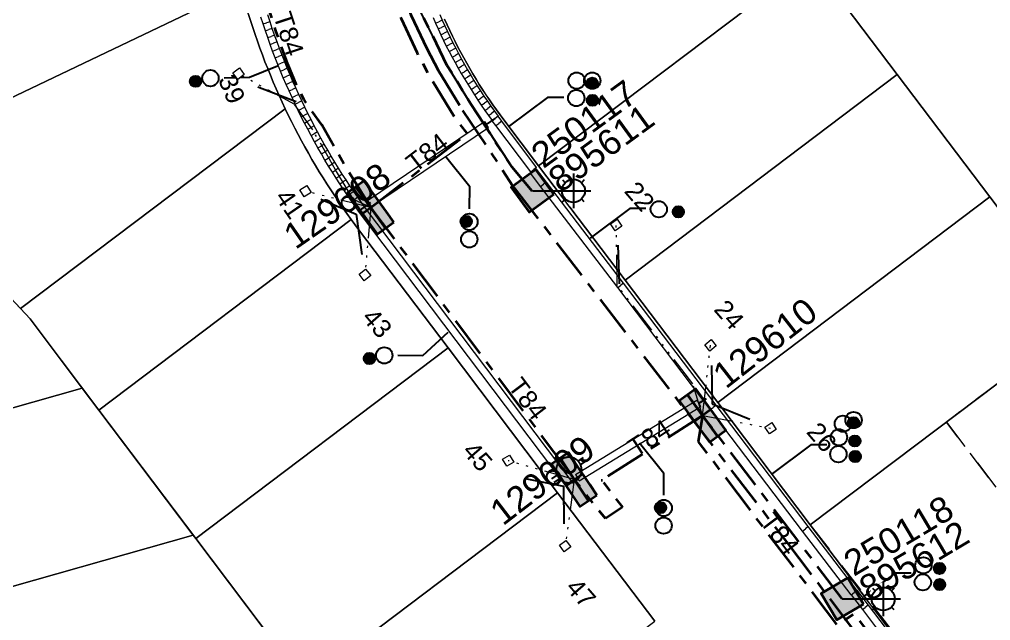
# Model space of a CAD drawing. Header units: metres. Extents: x 308278 to 310511, y 6271134 to 6272874.
# Drawn here: x 308946.9 to 309041.8, y 6272375.6 to 6272434.3 of the extents above; entities that cross this region are included whole.
import ezdxf
from ezdxf.enums import TextEntityAlignment as Align

# ---------------------------------------------------------------- set-up
doc = ezdxf.new("R2010")
doc.units = ezdxf.units.M
doc.set_wipeout_variables(frame=1)
for name, pattern in [('Cable Exist UG', [7, 4, -1, 1, -1]), ('Dash', [5, 3, -2]), ('DOT', [6.35, 0, -6.35]), ('PHANTOMX2', [6.6, 3, -0.75, 0.2, -0.75, 0.2, -0.75, 0.2, -0.75])]:
    doc.linetypes.add(name, pattern=pattern)
doc.layers.get('0').update_dxf_attribs({"color": 6})
for name, color, linetype, lineweight in [('_User Miscellaneous1', 30, 'Continuous', 13), ('_User_HV_Exist', 1, 'Continuous', 35), ('_User_LV_Exist', 5, 'Continuous', 35), ('_User_SL_Exist', 4, 'Continuous', 35), ('Cadastre Developer_SP_EXT', 98, 'Continuous', 15), ('Cadastre Land Parcels_SP_EXT', 118, 'Continuous', 15), ('Cadastre Roads_SP_EXT', 218, 'Continuous', 15), ('Mains_HV_EXT', 13, 'Continuous', 25), ('Mains_LV_EXT', 163, 'Continuous', 25), ('Mains_LV_SL_EXT', 135, 'Continuous', 25), ('Services_SP_EXT', 42, 'PHANTOMX2', 20)]:
    doc.layers.add(name, color=color, linetype=linetype, lineweight=lineweight)
for name, color, linetype in [('Duct_SP_EXT', 30, 'Continuous'), ('Equip_LV_EXT', 7, 'Continuous'), ('Equip_SP_SL_EXT', 7, 'Continuous'), ('SupportsUG_SP_LV_EXT', 7, 'Continuous'), ('SupportsUG_SP_LV_SL_EXT', 7, 'Continuous'), ('Trench_SP_EXT', 7, 'Continuous')]:
    doc.layers.add(name, color=color, linetype=linetype)
doc.styles.add('COLUMN_LABEL', font='arial.ttf', dxfattribs={"height": 2})
doc.styles.add('iecARIAL', font='arial.ttf', dxfattribs={"height": 2})
doc.styles.add('POLE_LABEL', font='arial.ttf', dxfattribs={"height": 2})
doc.styles.add('SL_LABEL', font='arial.ttf', dxfattribs={"height": 2})
doc.styles.get("Standard").update_dxf_attribs({"font": 'arial.ttf'})

# ---------------------------------------------------------------- blocks, each defined once
blk = doc.blocks.new('COLUMN_EXT')
blk.add_hatch(color=256).paths.add_polyline_path([(1.5, -1.5), (1.5, 1.5), (-1.5, 1.5), (-1.5, -1.5)])
blk.add_lwpolyline([(1.5, 1.5), (-1.5, 1.5), (-1.5, -1.5), (1.5, -1.5)], close=True)
at = {"flags": 9}
for tag, p in [('SUBURB', (-1.813, 1.8)), ('NOTES', (-1.813, 2)), ('STREETNAME', (-1.813, 1.6)), ('LOCATION', (-1.813, 1.4)), ('LEGEND', (-1.813, 1.2)), ('USAGE', (-1.813, 1)), ('COLUMN_TYPE', (-1.813, 0.4)), ('OWNED_BY', (-1.813, 0.6)), ('STATE', (-1.813, 0.8))]:
    blk.add_attdef(tag, text='', height=0.2, rotation=180, dxfattribs=at).set_placement(p, align=Align.MIDDLE_LEFT)
at = {"flags": 1}
blk.add_attdef('Z', (-1.813, 2.351), '', height=0.2, rotation=180, dxfattribs=at)
at = {"flags": 9}
for tag, style, p in [('STRUCTURE_PLANT_NUMBER', 'POLE_LABEL', (-1.813, -0.031)), ('STREET_CODE', 'COLUMN_LABEL', (-1.813, 0.2))]:
    blk.add_attdef(tag, text='', height=0.2, rotation=180, dxfattribs=dict(at, style=style)).set_placement(p, align=Align.MIDDLE_LEFT)
at = {"style": 'COLUMN_LABEL', "width": 0.9, "flags": 8}
blk.add_attdef('ASSET_NUM', text='', height=2, rotation=270, dxfattribs=at).set_placement((2, -4), align=Align.MIDDLE_LEFT)
blk = doc.blocks.new('PILLAR_EXT')
blk.add_hatch(color=256).paths.add_polyline_path([(-2.5, 1), (-2.5, -1), (2.5, -1), (2.5, 1)])
for p, q in [((0, 1), (0, -1)), ((-2.5, 0), (2.5, 0))]:
    blk.add_line(p, q)
at = {"ltscale": 10}
blk.add_line((2.5, 0), (-2.5, 0), dxfattribs=at)
blk.add_lwpolyline([(-2.5, -1), (-1.25, -1), (1.25, -1), (2.5, -1), (2.5, 1), (-2.5, 1)], close=True)
at = {"width": 0.9, "flags": 8}
blk.add_attdef('ASSET_NUM', text='', height=2, rotation=90, dxfattribs=at).set_placement((-2, 4), align=Align.MIDDLE_LEFT)
for tag, p, flags in [('OWNED_BY', (0, -0.2), 9), ('STATE', (0, -0.4), 9), ('SUPPORT_TYPE', (0, -0.6), 9), ('USAGE', (0, -0.8), 9), ('LEGEND', (0, -1), 9), ('STREETNAME', (0, -1.8), 9), ('SUBURB', (0, -2), 1), ('LOCATION', (0, -1.2), 9), ('NOTES', (0, -1.4), 9), ('PARENT', (0, -1.6), 9)]:
    blk.add_attdef(tag, p, '', height=0.2, dxfattribs=dict(flags=flags))
blk = doc.blocks.new('DUCT_EXT')
blk.add_circle((0, 0.8), 0.8)
at = {"flags": 1}
blk.add_attdef('Z', (0, 0), '', height=0.2, dxfattribs=at)
at = {"flags": 9}
for tag, p in [('DUCT_CODE', (0, 0)), ('XSECT_TYPE', (0, -0.2)), ('STATE', (0, -0.6)), ('FB_REFERENCE', (0, -0.4)), ('NOTES', (0, -0.8))]:
    blk.add_attdef(tag, text='', height=0.2, dxfattribs=at).set_placement(p, align=Align.MIDDLE_LEFT)
blk = doc.blocks.new('*U479')
at = {"transparency": 33554687, "flags": 9}
for tag, p in [('LRATECODE', (-7.4, 0)), ('LOUTREACHVOCAB', (-7.2, 0)), ('LOUTREACH', (-7, 0)), ('LANTNUMBER', (-6.6, 0)), ('LNEW', (-6.4, 0)), ('LMASTVOCAB', (-6.2, 0)), ('LMAST', (-6, 0)), ('LLAMPVOCAB', (-5.8, 0)), ('LLAMP', (-5.6, 0)), ('LEXIST', (-5.4, 0)), ('LCHARGE3PERCENT', (-5.2, 0)), ('LCHARGE3', (-5, 0)), ('LCHARGE2PERCENT', (-4.8, 0)), ('LCHARGE2', (-4.6, 0)), ('LCHARGE1PERCENT', (-4.4, 0)), ('LCHARGE1', (-4.2, 0)), ('LCATEGORY', (-4, 0)), ('LBRACKETVOCAB', (-3.8, 0)), ('LBRACKET', (-3.6, 0)), ('LKINGHEIGHT', (-3.4, 0)), ('CREPLACE', (-3.2, 0)), ('CREMOVE', (-3, 0)), ('CNUMBER', (-2.8, 0)), ('CNEW', (-2.6, 0)), ('CEXIST', (-2.4, 0)), ('USAGE', (-2.2, 0)), ('STATE', (-2, 0)), ('OWNED_BY', (-1.8, 0)), ('ORIENTATION', (-1.6, 0)), ('OPERATING_VOLTAGE', (-1.4, 0)), ('NO_PHASES', (-1.2, 0)), ('LANTERN_TYPE', (-1, 0)), ('LANTERN_PURPOSE', (-0.8, 0)), ('CONTROL_TYPE', (-0.6, 0)), ('CONSTRUCTED_VOLTAGE', (-0.4, 0))]:
    blk.add_attdef(tag, text='', height=0.001, rotation=270, dxfattribs=at).set_placement(p, align=Align.MIDDLE_LEFT)
at = {"transparency": 33554687, "style": 'SL_LABEL', "flags": 9}
blk.add_attdef('STREET_CODE', text='', height=0.001, rotation=270, dxfattribs=at).set_placement((0.001, 0), align=Align.MIDDLE_LEFT)
at = {"transparency": 33554687, "flags": 1}
blk.add_attdef('Z', (0, 0), '', height=0.001, rotation=270, dxfattribs=at)
at = {"transparency": 33554687, "width": 0.9}
blk.add_attdef('LNUMBER', text='', height=1, dxfattribs=at).set_placement((7, -1), align=Align.MIDDLE_LEFT)
at = {"transparency": 33554687, "flags": 9}
for tag, p in [('LREMOVE', (0, -7.6)), ('LREPLACE', (0, -7.8)), ('LTYPE', (0, -8)), ('LTYPEVOCAB', (0, -8.2)), ('LEGEND', (0, -8.4)), ('SUBURB', (0, -8.6)), ('STREETNAME', (0, -8.8)), ('LOCATION', (0, -9)), ('NOTES', (0, -9.2)), ('MAINTAINED_BY', (0, -9.863))]:
    blk.add_attdef(tag, text='', height=0.001, dxfattribs=at).set_placement(p, align=Align.MIDDLE_LEFT)
blk.add_attdef('OPERATED_BY', (0, -9.607), '', height=0.001, dxfattribs=at)
at = {"linetype": 'DOT', "transparency": 33554687}
blk.add_wipeout([(5.688, 0), (5.061, -1.061), (4, -1.688), (2.939, -1.061), (2.313, 0), (2.939, 1.061), (4, 1.687), (5.061, 1.061)], dxfattribs=at)
at = {"transparency": 33554687}
for p, q in [((2.939, 1.061), (3.205, 0.795)), ((4, 1.687), (4, 0)), ((5.061, 1.061), (4.795, 0.795)), ((0, 0), (4, 0)), ((2.939, -1.061), (3.205, -0.795)), ((4, 0), (5.688, 0)), ((4, 0), (4, -1.688)), ((5.061, -1.061), (4.795, -0.795))]:
    blk.add_line(p, q, dxfattribs=at)
blk.add_circle((4, 0), 1.125, dxfattribs=at)
blk = doc.blocks.new('CCP_EXT')
at = {"flags": 9}
for tag, p in [('STATE', (0, -1.8)), ('USAGE', (0, -1.2)), ('LEGEND', (0, -1.4)), ('LIFE_SUPPORT', (0, -1.6)), ('NOTES', (0, -2))]:
    blk.add_attdef(tag, text='', height=0.2, dxfattribs=at).set_placement(p, align=Align.MIDDLE_LEFT)
at = {"transparency": 33554687}
blk.add_wipeout([(0, 0.566), (0.566, 0), (0, -0.566), (-0.566, 0)], dxfattribs=at)
blk.add_lwpolyline([(-0.566, 0), (0, 0.566), (0.566, 0), (0, -0.566), (-0.566, 0)])
at = {"flags": 1}
blk.add_attdef('Z', (0, 0), '', height=0.2, dxfattribs=at)
at = {"flags": 9}
for tag, p in [('CCP_TYPE', (0, 0)), ('OPERATING_VOLTAGE', (0, -0.6)), ('ORIENTATION', (0, -0.8)), ('OWNED_BY', (0, -1)), ('CONSTRUCTED_VOLTAGE', (0, -0.2)), ('NO_PHASES', (0, -0.4))]:
    blk.add_attdef(tag, text='', height=0.2, dxfattribs=at).set_placement(p, align=Align.MIDDLE_LEFT)
blk = doc.blocks.new('LV_UG_LINKS_OPEN_EXT')
at = {"layer": 'Equip_LV_EXT'}
for tag, height, flags, p in [('CONSTRUCTED_VOLTAGE', 0.167, 9, (3.167, -1.833)), ('OPERATING_VOLTAGE', 0.2, 9, (3, -2.6)), ('ORIENTATION', 0.2, 9, (3, -2.8)), ('NO_PHASES', 0.167, 9, (3.167, -2)), ('STATE', 0.2, 9, (3, -3)), ('SWITCH_TYPE', 0.2, 9, (3, -3.2)), ('OWNED_BY', 0.2, 9, (3, -3.8)), ('USAGE', 0.2, 9, (3, -3.4)), ('NOTES', 0.2, 9, (3, -3.6)), ('TYPE', 0.2, 9, (3, -4.6)), ('Z', 0.2, 1, (3, -4.8)), ('OPERATED_BY', 0.2, 9, (3, -4)), ('MAINTAINED_BY', 0.2, 9, (3, -4.2)), ('NUMBER_OF_PHASES', 0.2, 9, (3, -4.4))]:
    blk.add_attdef(tag, text='', height=height, dxfattribs=dict(at, flags=flags)).set_placement(p, align=Align.MIDDLE_LEFT)
at = {"transparency": 33554687}
blk.add_wipeout([(4, 1.25), (3.969, 1.25), (3.939, 1.248), (3.908, 1.247), (3.877, 1.244), (3.847, 1.241), (3.817, 1.236), (3.786, 1.232), (3.756, 1.226), (3.726, 1.22), (3.696, 1.213), (3.667, 1.205), (3.637, 1.196), (3.608, 1.187), (3.579, 1.177), (3.55, 1.166), (3.522, 1.155), (3.493, 1.143), (3.466, 1.13), (3.438, 1.117), (3.411, 1.102), (3.384, 1.088), (3.357, 1.072), (3.331, 1.056), (3.306, 1.039), (3.28, 1.022), (3.255, 1.004), (3.231, 0.985), (3.207, 0.966), (3.184, 0.947), (3.161, 0.926), (3.138, 0.905), (3.116, 0.884), (3.095, 0.862), (3.074, 0.839), (3.053, 0.816), (3.034, 0.793), (3.015, 0.769), (2.996, 0.745), (2.978, 0.72), (2.961, 0.694), (2.944, 0.669), (2.928, 0.643), (2.912, 0.616), (2.898, 0.589), (2.883, 0.562), (2.87, 0.534), (2.857, 0.507), (2.845, 0.478), (2.834, 0.45), (2.823, 0.421), (2.813, 0.392), (2.804, 0.363), (2.795, 0.333), (2.787, 0.304), (2.78, 0.274), (2.774, 0.244), (2.768, 0.214), (2.764, 0.183), (2.759, 0.153), (2.756, 0.123), (2.753, 0.092), (2.752, 0.061), (2.75, 0.031), (2.75, 0), (2.75, -0.031), (2.752, -0.061), (2.753, -0.092), (2.756, -0.123), (2.759, -0.153), (2.764, -0.183), (2.768, -0.214), (2.774, -0.244), (2.78, -0.274), (2.787, -0.304), (2.795, -0.333), (2.804, -0.363), (2.813, -0.392), (2.823, -0.421), (2.834, -0.45), (2.845, -0.478), (2.857, -0.507), (2.87, -0.534), (2.883, -0.562), (2.898, -0.589), (2.912, -0.616), (2.928, -0.643), (2.944, -0.669), (2.961, -0.694), (2.978, -0.72), (2.996, -0.745), (3.015, -0.769), (3.034, -0.793), (3.053, -0.816), (3.074, -0.839), (3.095, -0.862), (3.116, -0.884), (3.138, -0.905), (3.161, -0.926), (3.184, -0.947), (3.207, -0.966), (3.231, -0.985), (3.255, -1.004), (3.28, -1.022), (3.306, -1.039), (3.331, -1.056), (3.357, -1.072), (3.384, -1.088), (3.411, -1.102), (3.438, -1.117), (3.466, -1.13), (3.493, -1.143), (3.522, -1.155), (3.55, -1.166), (3.579, -1.177), (3.608, -1.187), (3.637, -1.196), (3.667, -1.205), (3.696, -1.213), (3.726, -1.22), (3.756, -1.226), (3.786, -1.232), (3.817, -1.236), (3.847, -1.241), (3.877, -1.244), (3.908, -1.247), (3.939, -1.248), (3.969, -1.25), (4, -1.25), (4.031, -1.25), (4.061, -1.248), (4.092, -1.247), (4.123, -1.244), (4.153, -1.241), (4.183, -1.236), (4.214, -1.232), (4.244, -1.226), (4.274, -1.22), (4.304, -1.213), (4.333, -1.205), (4.363, -1.196), (4.392, -1.187), (4.421, -1.177), (4.45, -1.166), (4.478, -1.155), (4.507, -1.143), (4.534, -1.13), (4.562, -1.117), (4.589, -1.102), (4.616, -1.088), (4.643, -1.072), (4.669, -1.056), (4.694, -1.039), (4.72, -1.022), (4.745, -1.004), (4.769, -0.985), (4.793, -0.966), (4.816, -0.947), (4.839, -0.926), (4.862, -0.905), (4.884, -0.884), (4.905, -0.862), (4.926, -0.839), (4.947, -0.816), (4.966, -0.793), (4.985, -0.769), (5.004, -0.745), (5.022, -0.72), (5.039, -0.694), (5.056, -0.669), (5.072, -0.643), (5.088, -0.616), (5.102, -0.589), (5.117, -0.562), (5.13, -0.534), (5.143, -0.507), (5.155, -0.478), (5.166, -0.45), (5.177, -0.421), (5.187, -0.392), (5.196, -0.363), (5.205, -0.333), (5.213, -0.304), (5.22, -0.274), (5.226, -0.244), (5.232, -0.214), (5.236, -0.183), (5.241, -0.153), (5.244, -0.123), (5.247, -0.092), (5.248, -0.061), (5.25, -0.031), (5.25, 0), (5.25, 0.031), (5.248, 0.061), (5.247, 0.092), (5.244, 0.123), (5.241, 0.153), (5.236, 0.183), (5.232, 0.214), (5.226, 0.244), (5.22, 0.274), (5.213, 0.304), (5.205, 0.333), (5.196, 0.363), (5.187, 0.392), (5.177, 0.421), (5.166, 0.45), (5.155, 0.478), (5.143, 0.507), (5.13, 0.534), (5.117, 0.562), (5.102, 0.589), (5.088, 0.616), (5.072, 0.643), (5.056, 0.669), (5.039, 0.694), (5.022, 0.72), (5.004, 0.745), (4.985, 0.769), (4.966, 0.793), (4.947, 0.816), (4.926, 0.839), (4.905, 0.862), (4.884, 0.884), (4.862, 0.905), (4.839, 0.926), (4.816, 0.947), (4.793, 0.966), (4.769, 0.985), (4.745, 1.004), (4.72, 1.022), (4.694, 1.039), (4.669, 1.056), (4.643, 1.072), (4.616, 1.088), (4.589, 1.102), (4.562, 1.117), (4.534, 1.13), (4.507, 1.143), (4.478, 1.155), (4.45, 1.166), (4.421, 1.177), (4.392, 1.187), (4.363, 1.196), (4.333, 1.205), (4.304, 1.213), (4.274, 1.22), (4.244, 1.226), (4.214, 1.232), (4.183, 1.236), (4.153, 1.241), (4.123, 1.244), (4.092, 1.247), (4.061, 1.248), (4.031, 1.25)], dxfattribs=at).dxf.layer = 'Equip_LV_EXT'
at = {"layer": 'Equip_LV_EXT'}
for p, q in [((3.792, 1.863), (3.792, 1.232)), ((4.208, 1.863), (4.208, 1.232)), ((3.792, -1.232), (3.792, -1.863)), ((4.208, -1.232), (4.208, -1.863))]:
    blk.add_line(p, q, dxfattribs=at)
at = {"layer": 'Equip_LV_EXT', "flags": 128}
blk.add_lwpolyline([(4, 1.25), (3.969, 1.25), (3.939, 1.248), (3.908, 1.247), (3.877, 1.244), (3.847, 1.241), (3.817, 1.236), (3.786, 1.232), (3.756, 1.226), (3.726, 1.22), (3.696, 1.213), (3.667, 1.205), (3.637, 1.196), (3.608, 1.187), (3.579, 1.177), (3.55, 1.166), (3.522, 1.155), (3.493, 1.143), (3.466, 1.13), (3.438, 1.117), (3.411, 1.102), (3.384, 1.088), (3.357, 1.072), (3.331, 1.056), (3.306, 1.039), (3.28, 1.022), (3.255, 1.004), (3.231, 0.985), (3.207, 0.966), (3.184, 0.947), (3.161, 0.926), (3.138, 0.905), (3.116, 0.884), (3.095, 0.862), (3.074, 0.839), (3.053, 0.816), (3.034, 0.793), (3.015, 0.769), (2.996, 0.745), (2.978, 0.72), (2.961, 0.694), (2.944, 0.669), (2.928, 0.643), (2.912, 0.616), (2.898, 0.589), (2.883, 0.562), (2.87, 0.534), (2.857, 0.507), (2.845, 0.478), (2.834, 0.45), (2.823, 0.421), (2.813, 0.392), (2.804, 0.363), (2.795, 0.333), (2.787, 0.304), (2.78, 0.274), (2.774, 0.244), (2.768, 0.214), (2.764, 0.183), (2.759, 0.153), (2.756, 0.123), (2.753, 0.092), (2.752, 0.061), (2.75, 0.031), (2.75, 0), (2.75, -0.031), (2.752, -0.061), (2.753, -0.092), (2.756, -0.123), (2.759, -0.153), (2.764, -0.183), (2.768, -0.214), (2.774, -0.244), (2.78, -0.274), (2.787, -0.304), (2.795, -0.333), (2.804, -0.363), (2.813, -0.392), (2.823, -0.421), (2.834, -0.45), (2.845, -0.478), (2.857, -0.507), (2.87, -0.534), (2.883, -0.562), (2.898, -0.589), (2.912, -0.616), (2.928, -0.643), (2.944, -0.669), (2.961, -0.694), (2.978, -0.72), (2.996, -0.745), (3.015, -0.769), (3.034, -0.793), (3.053, -0.816), (3.074, -0.839), (3.095, -0.862), (3.116, -0.884), (3.138, -0.905), (3.161, -0.926), (3.184, -0.947), (3.207, -0.966), (3.231, -0.985), (3.255, -1.004), (3.28, -1.022), (3.306, -1.039), (3.331, -1.056), (3.357, -1.072), (3.384, -1.088), (3.411, -1.102), (3.438, -1.117), (3.466, -1.13), (3.493, -1.143), (3.522, -1.155), (3.55, -1.166), (3.579, -1.177), (3.608, -1.187), (3.637, -1.196), (3.667, -1.205), (3.696, -1.213), (3.726, -1.22), (3.756, -1.226), (3.786, -1.232), (3.817, -1.236), (3.847, -1.241), (3.877, -1.244), (3.908, -1.247), (3.939, -1.248), (3.969, -1.25), (4, -1.25), (4.031, -1.25), (4.061, -1.248), (4.092, -1.247), (4.123, -1.244), (4.153, -1.241), (4.183, -1.236), (4.214, -1.232), (4.244, -1.226), (4.274, -1.22), (4.304, -1.213), (4.333, -1.205), (4.363, -1.196), (4.392, -1.187), (4.421, -1.177), (4.45, -1.166), (4.478, -1.155), (4.507, -1.143), (4.534, -1.13), (4.562, -1.117), (4.589, -1.102), (4.616, -1.088), (4.643, -1.072), (4.669, -1.056), (4.694, -1.039), (4.72, -1.022), (4.745, -1.004), (4.769, -0.985), (4.793, -0.966), (4.816, -0.947), (4.839, -0.926), (4.862, -0.905), (4.884, -0.884), (4.905, -0.862), (4.926, -0.839), (4.947, -0.816), (4.966, -0.793), (4.985, -0.769), (5.004, -0.745), (5.022, -0.72), (5.039, -0.694), (5.056, -0.669), (5.072, -0.643), (5.088, -0.616), (5.102, -0.589), (5.117, -0.562), (5.13, -0.534), (5.143, -0.507), (5.155, -0.478), (5.166, -0.45), (5.177, -0.421), (5.187, -0.392), (5.196, -0.363), (5.205, -0.333), (5.213, -0.304), (5.22, -0.274), (5.226, -0.244), (5.232, -0.214), (5.236, -0.183), (5.241, -0.153), (5.244, -0.123), (5.247, -0.092), (5.248, -0.061), (5.25, -0.031), (5.25, 0), (5.25, 0.031), (5.248, 0.061), (5.247, 0.092), (5.244, 0.123), (5.241, 0.153), (5.236, 0.183), (5.232, 0.214), (5.226, 0.244), (5.22, 0.274), (5.213, 0.304), (5.205, 0.333), (5.196, 0.363), (5.187, 0.392), (5.177, 0.421), (5.166, 0.45), (5.155, 0.478), (5.143, 0.507), (5.13, 0.534), (5.117, 0.562), (5.102, 0.589), (5.088, 0.616), (5.072, 0.643), (5.056, 0.669), (5.039, 0.694), (5.022, 0.72), (5.004, 0.745), (4.985, 0.769), (4.966, 0.793), (4.947, 0.816), (4.926, 0.839), (4.905, 0.862), (4.884, 0.884), (4.862, 0.905), (4.839, 0.926), (4.816, 0.947), (4.793, 0.966), (4.769, 0.985), (4.745, 1.004), (4.72, 1.022), (4.694, 1.039), (4.669, 1.056), (4.643, 1.072), (4.616, 1.088), (4.589, 1.102), (4.562, 1.117), (4.534, 1.13), (4.507, 1.143), (4.478, 1.155), (4.45, 1.166), (4.421, 1.177), (4.392, 1.187), (4.363, 1.196), (4.333, 1.205), (4.304, 1.213), (4.274, 1.22), (4.244, 1.226), (4.214, 1.232), (4.183, 1.236), (4.153, 1.241), (4.123, 1.244), (4.092, 1.247), (4.061, 1.248), (4.031, 1.25)], close=True, dxfattribs=at)
at = {"layer": 'Equip_LV_EXT', "flags": 9}
blk.add_attdef('ACTUAL_STATUS', text='', height=0.167, dxfattribs=at).set_placement((3.167, -1.667), align=Align.MIDDLE_LEFT)
blk = doc.blocks.new('CABLE_LARGE_EXT')
h = blk.add_hatch(color=256)
edge = h.paths.add_edge_path()
edge.add_arc((0, 0.55), 0.55, 0, 360)
blk.add_circle((0, 0.55), 0.55)
at = {"flags": 1}
blk.add_attdef('Z', (0, 0), '', height=0.2, dxfattribs=at)
at = {"flags": 9}
for tag, p in [('COND_CODE', (0, 0)), ('XSECT_SIZE', (0, -0.6)), ('STATE', (0, -0.4)), ('FB_REFERENCE', (0, -0.2)), ('NOTES', (0, -0.8))]:
    blk.add_attdef(tag, text='', height=0.2, dxfattribs=at).set_placement(p, align=Align.MIDDLE_LEFT)

msp = doc.modelspace()

# ---------------------------------------------------------------- linework, layer by layer
at = {"layer": '_User Miscellaneous1'}
for p, q in [((308970.681, 6272433.853), (308970.466, 6272434.52)), ((308971.365, 6272434.078), (308971.152, 6272434.738)), ((308987.292, 6272434.486), (308987.538, 6272433.925)), ((308987.953, 6272434.771), (308988.196, 6272434.218)), ((308970.681, 6272433.853), (308971.023, 6272433.966)), ((308970.905, 6272433.188), (308970.681, 6272433.853)), ((308971.365, 6272434.078), (308971.023, 6272433.966)), ((308971.586, 6272433.42), (308971.365, 6272434.078)), ((308987.538, 6272433.925), (308987.867, 6272434.072)), ((308987.538, 6272433.925), (308987.791, 6272433.368)), ((308988.196, 6272434.218), (308987.867, 6272434.072)), ((308988.445, 6272433.668), (308988.118, 6272433.518)), ((308988.196, 6272434.218), (308988.445, 6272433.668)), ((308988.445, 6272433.668), (308988.705, 6272433.109)), ((308970.905, 6272433.188), (308971.245, 6272433.304)), ((308971.134, 6272432.524), (308970.905, 6272433.188)), ((308971.134, 6272432.524), (308971.474, 6272432.644)), ((308971.586, 6272433.42), (308971.245, 6272433.304)), ((308971.813, 6272432.763), (308971.474, 6272432.644)), ((308971.813, 6272432.763), (308971.586, 6272433.42)), ((308972.047, 6272432.112), (308971.813, 6272432.763)), ((308987.791, 6272433.368), (308988.118, 6272433.518)), ((308987.791, 6272433.368), (308988.054, 6272432.801)), ((308988.054, 6272432.801), (308988.379, 6272432.955)), ((308988.054, 6272432.801), (308988.321, 6272432.248)), ((308988.705, 6272433.109), (308988.379, 6272432.955)), ((308988.705, 6272433.109), (308988.967, 6272432.565)), ((308971.37, 6272431.865), (308971.134, 6272432.524)), ((308971.37, 6272431.865), (308971.709, 6272431.989)), ((308971.615, 6272431.208), (308971.37, 6272431.865)), ((308972.047, 6272432.112), (308971.709, 6272431.989)), ((308972.289, 6272431.462), (308972.047, 6272432.112)), ((308988.321, 6272432.248), (308988.644, 6272432.406)), ((308988.321, 6272432.248), (308988.594, 6272431.701)), ((308988.594, 6272431.701), (308988.915, 6272431.863)), ((308988.594, 6272431.701), (308988.873, 6272431.155)), ((308988.967, 6272432.565), (308988.644, 6272432.406)), ((308989.236, 6272432.026), (308988.915, 6272431.863)), ((308988.967, 6272432.565), (308989.236, 6272432.026)), ((308989.236, 6272432.026), (308989.512, 6272431.488)), ((308971.615, 6272431.208), (308971.952, 6272431.335)), ((308971.866, 6272430.552), (308971.615, 6272431.208)), ((308972.289, 6272431.462), (308971.952, 6272431.335)), ((308972.537, 6272430.812), (308972.202, 6272430.682)), ((308972.537, 6272430.812), (308972.289, 6272431.462)), ((308972.792, 6272430.166), (308972.537, 6272430.812)), ((308988.873, 6272431.155), (308989.192, 6272431.322)), ((308988.873, 6272431.155), (308989.158, 6272430.615)), ((308989.158, 6272430.615), (308989.476, 6272430.785)), ((308989.512, 6272431.488), (308989.192, 6272431.322)), ((308989.793, 6272430.955), (308989.476, 6272430.785)), ((308989.512, 6272431.488), (308989.793, 6272430.955)), ((308989.793, 6272430.955), (308990.081, 6272430.425)), ((308971.866, 6272430.552), (308972.202, 6272430.682)), ((308972.123, 6272429.899), (308971.866, 6272430.552)), ((308972.123, 6272429.899), (308972.457, 6272430.033)), ((308972.387, 6272429.249), (308972.123, 6272429.899)), ((308972.792, 6272430.166), (308972.457, 6272430.033)), ((308973.052, 6272429.524), (308972.792, 6272430.166)), ((308989.158, 6272430.615), (308989.45, 6272430.077)), ((308989.45, 6272430.077), (308989.766, 6272430.251)), ((308989.45, 6272430.077), (308989.749, 6272429.542)), ((308990.081, 6272430.425), (308989.766, 6272430.251)), ((308990.376, 6272429.897), (308990.063, 6272429.719)), ((308990.081, 6272430.425), (308990.376, 6272429.897)), ((308990.376, 6272429.897), (308990.677, 6272429.374)), ((308972.387, 6272429.249), (308972.719, 6272429.387)), ((308972.658, 6272428.604), (308972.387, 6272429.249)), ((308973.052, 6272429.524), (308972.719, 6272429.387)), ((308973.321, 6272428.885), (308972.99, 6272428.744)), ((308973.321, 6272428.885), (308973.052, 6272429.524)), ((308973.596, 6272428.247), (308973.321, 6272428.885)), ((308989.749, 6272429.542), (308990.063, 6272429.719)), ((308989.749, 6272429.542), (308990.055, 6272429.012)), ((308990.055, 6272429.012), (308990.366, 6272429.193)), ((308990.055, 6272429.012), (308990.365, 6272428.486)), ((308990.677, 6272429.374), (308990.366, 6272429.193)), ((308990.983, 6272428.855), (308990.674, 6272428.67)), ((308990.677, 6272429.374), (308990.983, 6272428.855)), ((308990.983, 6272428.855), (308991.296, 6272428.339)), ((308972.658, 6272428.604), (308972.99, 6272428.744)), ((308972.936, 6272427.958), (308972.658, 6272428.604)), ((308972.936, 6272427.958), (308973.266, 6272428.102)), ((308973.22, 6272427.317), (308972.936, 6272427.958)), ((308973.596, 6272428.247), (308973.266, 6272428.102)), ((308973.877, 6272427.613), (308973.596, 6272428.247)), ((308990.365, 6272428.486), (308990.674, 6272428.67)), ((308990.365, 6272428.486), (308990.682, 6272427.961)), ((308990.682, 6272427.961), (308990.989, 6272428.15)), ((308990.682, 6272427.961), (308991.007, 6272427.442)), ((308991.296, 6272428.339), (308990.989, 6272428.15)), ((308991.296, 6272428.339), (308991.615, 6272427.827)), ((308973.22, 6272427.317), (308973.549, 6272427.465)), ((308973.512, 6272426.678), (308973.22, 6272427.317)), ((308973.877, 6272427.613), (308973.549, 6272427.465)), ((308974.166, 6272426.979), (308973.839, 6272426.829)), ((308974.166, 6272426.979), (308973.877, 6272427.613)), ((308974.465, 6272426.338), (308974.166, 6272426.979)), ((308991.007, 6272427.442), (308991.311, 6272427.635)), ((308991.007, 6272427.442), (308991.337, 6272426.927)), ((308991.615, 6272427.827), (308991.311, 6272427.635)), ((308991.337, 6272426.927), (308991.639, 6272427.123)), ((308991.337, 6272426.927), (308991.673, 6272426.416)), ((308991.615, 6272427.827), (308991.941, 6272427.319)), ((308991.941, 6272427.319), (308991.639, 6272427.123)), ((308991.941, 6272427.319), (308992.273, 6272426.814)), ((308973.512, 6272426.678), (308973.839, 6272426.829)), ((308973.814, 6272426.03), (308973.512, 6272426.678)), ((308973.814, 6272426.03), (308974.139, 6272426.184)), ((308974.11, 6272425.414), (308973.814, 6272426.03)), ((308974.465, 6272426.338), (308974.139, 6272426.184)), ((308974.757, 6272425.73), (308974.465, 6272426.338)), ((308991.673, 6272426.416), (308991.973, 6272426.615)), ((308991.673, 6272426.416), (308992.015, 6272425.908)), ((308992.273, 6272426.814), (308991.973, 6272426.615)), ((308992.015, 6272425.908), (308992.312, 6272426.111)), ((308992.273, 6272426.814), (308992.609, 6272426.314)), ((308992.609, 6272426.314), (308992.312, 6272426.111)), ((308992.609, 6272426.314), (308992.953, 6272425.818)), ((308974.11, 6272425.414), (308974.434, 6272425.572)), ((308974.417, 6272424.795), (308974.11, 6272425.414)), ((308974.757, 6272425.73), (308974.434, 6272425.572)), ((308975.061, 6272425.117), (308974.739, 6272424.956)), ((308975.061, 6272425.117), (308974.757, 6272425.73)), ((308975.369, 6272424.51), (308975.061, 6272425.117)), ((308992.015, 6272425.908), (308992.363, 6272425.405)), ((308992.363, 6272425.405), (308992.658, 6272425.611)), ((308992.363, 6272425.405), (308992.718, 6272424.907)), ((308992.953, 6272425.818), (308992.658, 6272425.611)), ((308992.718, 6272424.907), (308993.01, 6272425.117)), ((308992.953, 6272425.818), (308993.302, 6272425.327)), ((308993.302, 6272425.327), (308993.01, 6272425.117)), ((308993.302, 6272425.327), (308993.656, 6272424.84)), ((308974.417, 6272424.795), (308974.739, 6272424.956)), ((308974.729, 6272424.181), (308974.417, 6272424.795)), ((308974.729, 6272424.181), (308975.049, 6272424.345)), ((308975.048, 6272423.569), (308974.729, 6272424.181)), ((308975.369, 6272424.51), (308975.049, 6272424.345)), ((308975.684, 6272423.905), (308975.369, 6272424.51)), ((308980.888, 6272416.616), (308992.312, 6272424.325)), ((308992.312, 6272424.325), (308992.513, 6272424.027)), ((308992.718, 6272424.907), (308993.074, 6272424.417)), ((308993.074, 6272424.417), (308993.365, 6272424.628)), ((308993.082, 6272424.406), (308993.37, 6272424.621)), ((308993.443, 6272423.923), (308993.082, 6272424.406)), ((308993.656, 6272424.84), (308993.365, 6272424.628)), ((308993.658, 6272424.837), (308993.37, 6272424.621)), ((308993.443, 6272423.923), (308993.73, 6272424.139)), ((308994.018, 6272424.355), (308993.658, 6272424.837)), ((308994.018, 6272424.355), (308993.73, 6272424.139)), ((308975.048, 6272423.569), (308975.366, 6272423.737)), ((308975.373, 6272422.961), (308975.048, 6272423.569)), ((308975.684, 6272423.905), (308975.366, 6272423.737)), ((308975.373, 6272422.961), (308975.689, 6272423.132)), ((308976.006, 6272423.303), (308975.684, 6272423.905)), ((308976.006, 6272423.303), (308975.689, 6272423.132)), ((308976.334, 6272422.705), (308976.006, 6272423.303)), ((308981.291, 6272416.02), (308992.714, 6272423.729)), ((308992.714, 6272423.729), (308992.513, 6272424.027)), ((308975.704, 6272422.356), (308975.373, 6272422.961)), ((308975.704, 6272422.356), (308976.019, 6272422.53)), ((308976.042, 6272421.754), (308975.704, 6272422.356)), ((308976.334, 6272422.705), (308976.019, 6272422.53)), ((308976.668, 6272422.11), (308976.334, 6272422.705)), ((308976.042, 6272421.754), (308976.355, 6272421.932)), ((308976.385, 6272421.156), (308976.042, 6272421.754)), ((308976.668, 6272422.11), (308976.355, 6272421.932)), ((308976.385, 6272421.156), (308976.696, 6272421.337)), ((308977.008, 6272421.518), (308976.668, 6272422.11)), ((308977.008, 6272421.518), (308976.696, 6272421.337)), ((308977.353, 6272420.932), (308977.008, 6272421.518)), ((308976.734, 6272420.563), (308976.385, 6272421.156)), ((308976.734, 6272420.563), (308977.044, 6272420.747)), ((308977.091, 6272419.972), (308976.734, 6272420.563)), ((308977.353, 6272420.932), (308977.044, 6272420.747)), ((308977.706, 6272420.347), (308977.353, 6272420.932)), ((308977.706, 6272420.347), (308977.399, 6272420.159)), ((308978.064, 6272419.765), (308977.706, 6272420.347)), ((308977.091, 6272419.972), (308977.399, 6272420.159)), ((308977.453, 6272419.384), (308977.091, 6272419.972)), ((308977.453, 6272419.384), (308977.758, 6272419.574)), ((308977.821, 6272418.802), (308977.453, 6272419.384)), ((308978.064, 6272419.765), (308977.758, 6272419.574)), ((308978.427, 6272419.189), (308978.064, 6272419.765)), ((308977.821, 6272418.802), (308978.124, 6272418.996)), ((308978.195, 6272418.222), (308977.821, 6272418.802)), ((308978.427, 6272419.189), (308978.124, 6272418.996)), ((308978.195, 6272418.222), (308978.497, 6272418.419)), ((308978.798, 6272418.615), (308978.427, 6272419.189)), ((308978.798, 6272418.615), (308978.497, 6272418.419)), ((308979.174, 6272418.046), (308978.798, 6272418.615)), ((308978.575, 6272417.647), (308978.195, 6272418.222)), ((308978.575, 6272417.647), (308978.874, 6272417.847)), ((308978.96, 6272417.075), (308978.575, 6272417.647)), ((308979.174, 6272418.046), (308978.874, 6272417.847)), ((308979.555, 6272417.481), (308979.174, 6272418.046)), ((308979.555, 6272417.481), (308979.258, 6272417.278)), ((308979.943, 6272416.92), (308979.555, 6272417.481)), ((308978.96, 6272417.075), (308979.258, 6272417.278)), ((308979.353, 6272416.508), (308978.96, 6272417.075)), ((308979.353, 6272416.508), (308979.648, 6272416.714)), ((308980.011, 6272415.571), (308979.353, 6272416.508)), ((308979.943, 6272416.92), (308979.648, 6272416.714)), ((308980.6, 6272415.985), (308979.943, 6272416.92)), ((308980.888, 6272416.616), (308981.09, 6272416.318)), ((308980.011, 6272415.571), (308980.305, 6272415.778)), ((308980.018, 6272415.561), (308980.305, 6272415.778)), ((308980.592, 6272415.995), (308980.305, 6272415.778)), ((308980.6, 6272415.985), (308980.305, 6272415.778)), ((308981.291, 6272416.02), (308981.09, 6272416.318)), ((309005.345, 6272408.098), (309005.632, 6272408.315)), ((309005.918, 6272408.533), (309005.632, 6272408.315)), ((309013.094, 6272397.109), (309013.282, 6272396.802)), ((309013.47, 6272396.495), (309013.282, 6272396.802)), ((309014.96, 6272396.62), (309014.673, 6272396.402)), ((309014.96, 6272396.62), (309014.673, 6272396.402)), ((309014.386, 6272396.185), (309014.673, 6272396.402)), ((309014.386, 6272396.185), (309014.673, 6272396.402)), ((309023.405, 6272384.317), (309023.692, 6272384.535)), ((309023.978, 6272384.753), (309023.692, 6272384.535))]:
    msp.add_line(p, q, dxfattribs=at)
at = {"layer": '_User_LV_Exist', "linetype": 'Cable Exist UG', "flags": 128}
msp.add_lwpolyline([(308981.199, 6272415.93), (308990.657, 6272423.129), (308990.657, 6272423.129), (308989.355, 6272424.829), (308986.91, 6272428.832), (308985.781, 6272430.998), (308984.204, 6272434.343), (308982.97, 6272437.49), (308982.58, 6272438.716), (308984.042, 6272440.558)], dxfattribs=at)
at = {"layer": 'Cadastre Land Parcels_SP_EXT', "linetype": 'Continuous'}
for points in [[(309036.477, 6272454.595), (309025.321, 6272451.607), (309017.157, 6272449.422), (309024.215, 6272440.083), (309032.666, 6272428.922), (309041.717, 6272416.959), (309043.836, 6272414.16), (309056.213, 6272423.509), (309076.316, 6272396.919), (309078.709, 6272398.727), (309036.477, 6272454.595)], [(308968.509, 6272437.383), (308965.077, 6272449.488), (308918.067, 6272436.923), (308933.345, 6272420.598), (308968.509, 6272437.383)], [(309032.666, 6272428.922), (309024.215, 6272440.083), (308997.616, 6272419.994), (309006.071, 6272408.835), (309032.666, 6272428.922)], [(308972.848, 6272425.572), (308972.541, 6272426.23), (308972.245, 6272426.879), (308971.956, 6272427.53), (308971.675, 6272428.185), (308971.399, 6272428.841), (308971.13, 6272429.502), (308970.869, 6272430.165), (308970.615, 6272430.83), (308970.366, 6272431.499), (308970.126, 6272432.169), (308969.893, 6272432.843), (308969.666, 6272433.518), (308969.447, 6272434.196), (308969.235, 6272434.876), (308969.03, 6272435.559), (308968.831, 6272436.243), (308968.509, 6272437.383), (308933.345, 6272420.598), (308946.965, 6272406.045), (308972.848, 6272425.572)], [(309041.717, 6272416.959), (309032.666, 6272428.922), (309006.071, 6272408.835), (309015.121, 6272396.874), (309041.717, 6272416.959)], [(308979.29, 6272414.754), (308978.879, 6272415.324), (308978.476, 6272415.896), (308978.077, 6272416.472), (308977.686, 6272417.053), (308977.3, 6272417.637), (308976.92, 6272418.226), (308976.546, 6272418.819), (308976.179, 6272419.416), (308975.817, 6272420.015), (308975.461, 6272420.619), (308975.112, 6272421.227), (308974.769, 6272421.837), (308974.432, 6272422.452), (308974.103, 6272423.07), (308973.778, 6272423.691), (308973.461, 6272424.315), (308973.15, 6272424.945), (308972.848, 6272425.572), (308946.965, 6272406.045), (308947.909, 6272405.038), (308950.949, 6272401.002), (308954.627, 6272396.13), (308979.29, 6272414.754)], [(309050.77, 6272404.998), (309043.836, 6272414.161), (309041.717, 6272416.959), (309015.121, 6272396.874), (309024.173, 6272384.911), (309050.77, 6272404.998)], [(308988.77, 6272402.208), (308980.017, 6272413.775), (308979.651, 6272414.263), (308979.29, 6272414.754), (308954.627, 6272396.13), (308964.1, 6272383.578), (308988.77, 6272402.208)], [(308953.005, 6272398.278), (308950.949, 6272401.002), (308947.909, 6272405.038), (308946.965, 6272406.045), (308943.009, 6272410.273), (308899.665, 6272397.988), (308908.874, 6272385.762), (308953.005, 6272398.278)], [(309063.949, 6272387.58), (309050.77, 6272404.998), (309024.173, 6272384.911), (309034.937, 6272370.685), (309040.544, 6272369.906), (309063.949, 6272387.58)], [(308999.474, 6272388.062), (308988.77, 6272402.208), (308964.1, 6272383.578), (308974.788, 6272369.419), (308999.474, 6272388.062)], [(308963.836, 6272383.929), (308954.627, 6272396.13), (308953.005, 6272398.278), (308908.874, 6272385.762), (308919.692, 6272371.399), (308963.836, 6272383.929)], [(309008.97, 6272375.513), (308999.474, 6272388.062), (308974.788, 6272369.419), (308984.266, 6272356.859), (309008.97, 6272375.513)]]:
    msp.add_lwpolyline(points, close=True, dxfattribs=at)
for points in [[(308988.415, 6272434.316), (308988.664, 6272433.768), (308988.922, 6272433.211), (308989.183, 6272432.671), (308989.45, 6272432.134), (308989.725, 6272431.598), (308990.005, 6272431.068), (308990.291, 6272430.541), (308990.584, 6272430.015), (308990.884, 6272429.495), (308991.189, 6272428.978), (308991.5, 6272428.464), (308991.818, 6272427.955), (308992.142, 6272427.45), (308992.472, 6272426.947), (308992.808, 6272426.45), (308993.149, 6272425.956), (308993.497, 6272425.467), (308993.85, 6272424.981), (308994.21, 6272424.5), (308997.616, 6272419.994), (309024.215, 6272440.083)], [(308926.245, 6272360.793), (308948.285, 6272364.116), (308948.285, 6272364.116), (308958.224, 6272365.614), (308966.151, 6272367.993), (308974.073, 6272370.365), (308964.1, 6272383.578), (308963.836, 6272383.929), (308919.692, 6272371.399)]]:
    msp.add_lwpolyline(points, dxfattribs=at)
at = {"layer": 'Duct_SP_EXT'}
for points in [[(308966.886, 6272428.6), (308969.347, 6272428.648), (308972.075, 6272429.773)], [(309000.074, 6272426.677), (308998.5, 6272426.675), (308994.632, 6272423.794)], [(308990.875, 6272415.796), (308990.887, 6272417.942), (308988.502, 6272420.905)], [(309008.085, 6272415.819), (309006.52, 6272415.831), (309002.653, 6272412.945)], [(308983.862, 6272401.484), (308986.291, 6272401.469), (308988.785, 6272403.737)], [(309009.865, 6272387.826), (309009.864, 6272389.954), (309007.47, 6272392.897)], [(309025.79, 6272392.733), (309024.226, 6272392.741), (309020.36, 6272389.84)], [(309034.042, 6272380.215), (309032.473, 6272380.217), (309029.351, 6272377.876)]]:
    msp.add_lwpolyline(points, dxfattribs=at)
at = {"layer": 'Trench_SP_EXT', "linetype": 'Cable Exist UG'}
for points in [[(308970.175, 6272427.71), (308974.139, 6272426.184)], [(308992.513, 6272424.027), (308993.365, 6272424.628)], [(308976.334, 6272416.73), (308979.793, 6272415.284), (308980.341, 6272411.24)], [(308980.305, 6272415.778), (308981.213, 6272416.401)], [(309005.36, 6272412.239), (309005.506, 6272408.48)], [(309014.502, 6272400.495), (309014.581, 6272396.752)], [(309013.282, 6272396.802), (309014.024, 6272397.257)], [(309014.581, 6272396.752), (309018.256, 6272395.239)], [(308996.288, 6272389.45), (309000.06, 6272388.7), (309000.074, 6272385.031)], [(309000.599, 6272388.913), (309001.402, 6272389.521)]]:
    msp.add_lwpolyline(points, dxfattribs=at)

# ---------------------------------------------------------------- block references
at = {"layer": 'Duct_SP_EXT'}
for name, p, rotation in [('CABLE_LARGE_EXT', (308963.537, 6272428.244), 270.4568547504928), ('DUCT_EXT', (308964.738, 6272428.554), 270.4568547504928), ('DUCT_EXT', (309001.325, 6272427.517), 359.711020941526), ('DUCT_EXT', (309002.86, 6272427.517), 0.189119210147538), ('DUCT_EXT', (309001.291, 6272425.82), 359.6755973649844), ('DUCT_EXT', (309009.364, 6272414.953), 359.857875357014), ('CABLE_LARGE_EXT', (309011.284, 6272414.953), 0.9024093517979993), ('CABLE_LARGE_EXT', (308989.987, 6272414.562), 270.4568547504928), ('DUCT_EXT', (308981.727, 6272401.472), 270.4568547504928), ('CABLE_LARGE_EXT', (308980.527, 6272401.17), 270.4568547504928), ('DUCT_EXT', (309026.561, 6272394.79), 270.4568547504928), ('DUCT_EXT', (309028.41, 6272394.357), 0.1504633706200165), ('CABLE_LARGE_EXT', (309028.41, 6272394.357), 0.1504633706200165), ('CABLE_LARGE_EXT', (309027.988, 6272393.111), 270.4568547504928), ('DUCT_EXT', (309026.118, 6272391.822), 270.4568547504928), ('CABLE_LARGE_EXT', (309028.017, 6272391.595), 270.4568547504928), ('CABLE_LARGE_EXT', (309008.984, 6272386.6), 270.4568547504928), ('DUCT_EXT', (309034.373, 6272379.306), 270.4568547504928)]:
    msp.add_blockref(name, p, dxfattribs=dict(at, rotation=rotation))
for p in [(308990.855, 6272413.727), (308990.841, 6272412.015), (309026.977, 6272392.673), (309009.852, 6272385.769), (309009.833, 6272384.047), (309035.233, 6272380.159)]:
    msp.add_blockref('DUCT_EXT', p, dxfattribs=at)
at = {"layer": 'SupportsUG_SP_LV_EXT'}
ref = msp.add_blockref('PILLAR_EXT', (308981.199, 6272415.93), dxfattribs=dict(at, rotation=125.7837532201219))
ref.add_attrib('ASSET_NUM', '129608', dxfattribs={"layer": '0', "height": 2.5, "rotation": 34.78637, "style": 'iecARIAL'}).set_placement((308982.699, 6272419.43), align=Align.MIDDLE_RIGHT)
ref = msp.add_blockref('PILLAR_EXT', (309013.648, 6272395.615), dxfattribs=dict(at, rotation=306.0280854180148))
ref.add_attrib('ASSET_NUM', '129610', dxfattribs={"layer": '0', "height": 2.5, "rotation": 38.00725, "style": 'iecARIAL'}).set_placement((309015.148, 6272399.115), align=Align.MIDDLE_LEFT)
ref = msp.add_blockref('PILLAR_EXT', (309001.099, 6272389.346), dxfattribs=dict(at, rotation=123.8389703921239))
ref.add_attrib('ASSET_NUM', '129609', dxfattribs={"layer": '0', "height": 2.5, "rotation": 37.52967, "style": 'iecARIAL'}).set_placement((309002.599, 6272392.846), align=Align.MIDDLE_RIGHT)
at = {"layer": 'SupportsUG_SP_LV_SL_EXT'}
ref = msp.add_blockref('COLUMN_EXT', (308997.021, 6272417.555), dxfattribs=dict(at, rotation=305.9008944309351))
ref.add_attrib('ASSET_NUM', '895611', dxfattribs={"layer": '0', "height": 2.5, "rotation": 36.0425, "style": 'COLUMN_LABEL'}).set_placement((308999.021, 6272418.305), align=Align.MIDDLE_LEFT)
ref = msp.add_blockref('COLUMN_EXT', (309027.305, 6272377.686), dxfattribs=dict(at, rotation=300.7366041488709))
ref.add_attrib('ASSET_NUM', '895612', dxfattribs={"layer": '0', "height": 2.5, "rotation": 30.7366, "style": 'COLUMN_LABEL'}).set_placement((309029.305, 6272378.436), align=Align.MIDDLE_LEFT)

# ---------------------------------------------------------------- texts
at = {"layer": 'Cadastre Land Parcels_SP_EXT'}
for s, rotation, p in [('39', 293.28062, (308966.252, 6272428.436)), ('22', 310.99663, (309005.9, 6272417.478)), ('41', 304.61204, (308971.776, 6272416.928)), ('24', 310.95688, (309014.652, 6272405.918)), ('43', 310.95943, (308980.246, 6272405.108)), ('26', 310.95991, (309023.703, 6272393.956)), ('45', 310.96013, (308990.066, 6272392.071)), ('47', 310.95965, (309000.166, 6272378.724))]:
    msp.add_text(s, height=1.8, rotation=rotation, dxfattribs=at).set_placement(p)
at = {"layer": 'Mains_LV_EXT'}
for rotation, p in [(288.07227, (308971.664, 6272434.67)), (37.50407, (308985.546, 6272419.268)), (306.92146, (308994.528, 6272398.438)), (32.99468, (309007.112, 6272391.474)), (306.96649, (309019.155, 6272385.224))]:
    msp.add_text('T84', height=1.8, rotation=rotation, dxfattribs=at).set_placement(p)

# ---------------------------------------------------------------- next in the draw order: block references
at = {"layer": 'Equip_SP_SL_EXT'}
ref = msp.add_blockref('*U479', (308997.021, 6272417.555), dxfattribs=at)
ref.add_attrib('ASSET_NUM', '250117', dxfattribs={"layer": '0', "height": 2.5, "rotation": 36.0425, "style": 'iecARIAL'}).set_placement((308998.521, 6272419.055), align=Align.BOTTOM_LEFT)
ref = msp.add_blockref('*U479', (309027.305, 6272377.686), dxfattribs=at)
ref.add_attrib('ASSET_NUM', '250118', dxfattribs={"layer": '0', "height": 2.5, "rotation": 30.7366, "style": 'iecARIAL'}).set_placement((309028.805, 6272379.186), align=Align.BOTTOM_LEFT)
at = {"layer": 'Services_SP_EXT'}
for p, rotation in [((308968.286, 6272429.004), 352.0901319927571), ((308974.827, 6272417.517), 347.783753059544), ((309005.208, 6272414.217), 259.9507750709799), ((308980.637, 6272409.34), 83.78375298181223), ((309014.413, 6272402.465), 264.0280854795659), ((309020.296, 6272394.363), 168.0280855783333), ((308994.642, 6272391.193), 345.8389701538953), ((309000.206, 6272382.845), 81.83897027612475)]:
    msp.add_blockref('CCP_EXT', p, dxfattribs=dict(at, rotation=rotation))

# ---------------------------------------------------------------- next in the draw order: linework, layer by layer
at = {"layer": '_User Miscellaneous1'}
for p, q in [((308997.425, 6272419.849), (308994.018, 6272424.355)), ((308996.85, 6272419.415), (308993.443, 6272423.923)), ((308996.846, 6272419.244), (308997.132, 6272419.462)), ((308996.85, 6272419.415), (308997.137, 6272419.632)), ((308997.419, 6272419.68), (308997.132, 6272419.462)), ((308997.425, 6272419.849), (308997.137, 6272419.632)), ((308998.386, 6272418.411), (308997.419, 6272419.68)), ((308997.814, 6272417.975), (308996.846, 6272419.244)), ((308998.386, 6272418.411), (308998.1, 6272418.193)), ((309005.918, 6272408.533), (308998.386, 6272418.411)), ((308997.814, 6272417.975), (308998.1, 6272418.193)), ((309005.345, 6272408.098), (308997.814, 6272417.975)), ((309014.386, 6272396.185), (309005.345, 6272408.098)), ((309014.96, 6272396.62), (309005.918, 6272408.533)), ((309023.978, 6272384.753), (309014.96, 6272396.62)), ((309023.405, 6272384.317), (309014.386, 6272396.185)), ((309028.16, 6272378.089), (309023.405, 6272384.317)), ((309028.733, 6272378.526), (309023.978, 6272384.753)), ((309028.733, 6272378.526), (309028.447, 6272378.307)), ((309028.733, 6272378.526), (309028.447, 6272378.307)), ((309028.733, 6272378.526), (309029.835, 6272377.083)), ((309028.16, 6272378.089), (309028.447, 6272378.307)), ((309028.16, 6272378.089), (309028.447, 6272378.307)), ((309028.16, 6272378.089), (309029.262, 6272376.646)), ((309029.262, 6272376.646), (309029.548, 6272376.864)), ((309029.262, 6272376.646), (309029.548, 6272376.864)), ((309029.262, 6272376.646), (309034.209, 6272370.168)), ((309029.835, 6272377.083), (309029.548, 6272376.864)), ((309029.835, 6272377.083), (309029.548, 6272376.864)), ((309029.835, 6272377.083), (309034.781, 6272370.605))]:
    msp.add_line(p, q, dxfattribs=at)
at = {"layer": '_User_LV_Exist', "linetype": 'Cable Exist UG', "flags": 128}
for points in [[(308981.199, 6272415.93), (308979.738, 6272418.302), (308979.738, 6272418.302), (308978.62, 6272420.146), (308976.425, 6272423.992), (308974.688, 6272426.437), (308973.988, 6272427.797), (308973.988, 6272427.797), (308973.099, 6272429.944), (308971.929, 6272433.176), (308970.422, 6272438.041), (308967.014, 6272450.043)], [(309013.648, 6272395.615), (309013.222, 6272393.048), (309013.222, 6272393.048), (309025.735, 6272376.524), (309026.782, 6272375.099), (309028.446, 6272376.246), (309028.446, 6272376.246), (309033.927, 6272369.017), (309041.158, 6272367.966), (309051.908, 6272376.009)]]:
    msp.add_lwpolyline(points, dxfattribs=at)
at = {"layer": '_User_SL_Exist', "linetype": 'Cable Exist UG', "flags": 128}
for points in [[(308996.99, 6272417.515), (308995.023, 6272419.86), (308995.023, 6272419.86), (308991.03, 6272425.982), (308988.649, 6272429.847), (308987.627, 6272431.957), (308986.046, 6272435.133), (308984.846, 6272438.144), (308984.034, 6272440.588)], [(309027.305, 6272377.686), (309013.648, 6272395.615)]]:
    msp.add_lwpolyline(points, dxfattribs=at)
at = {"layer": 'Cadastre Developer_SP_EXT', "linetype": 'Dash'}
for points in [[(309050.77, 6272404.998), (309037.472, 6272394.954), (309050.707, 6272377.596), (309063.949, 6272387.58), (309050.77, 6272404.998)], [(309037.472, 6272394.954), (309024.173, 6272384.911), (309035.024, 6272370.873), (309040.639, 6272370.022), (309050.707, 6272377.596), (309037.472, 6272394.954)]]:
    msp.add_lwpolyline(points, close=True, dxfattribs=at)
at = {"layer": 'Cadastre Roads_SP_EXT', "linetype": 'Continuous'}
for points in [[(308969.235, 6272434.876), (308969.447, 6272434.196), (308969.666, 6272433.518), (308969.893, 6272432.843), (308970.126, 6272432.169), (308970.366, 6272431.499), (308970.615, 6272430.83), (308970.869, 6272430.165), (308971.13, 6272429.502), (308971.399, 6272428.841), (308971.675, 6272428.185), (308971.956, 6272427.53), (308972.245, 6272426.879), (308972.541, 6272426.23), (308972.848, 6272425.572), (308973.15, 6272424.945), (308973.462, 6272424.315), (308973.778, 6272423.691), (308974.103, 6272423.07), (308974.432, 6272422.452), (308974.769, 6272421.837), (308975.112, 6272421.227), (308975.461, 6272420.619), (308975.816, 6272420.015), (308976.179, 6272419.416), (308976.546, 6272418.819), (308976.92, 6272418.226), (308977.3, 6272417.637), (308977.686, 6272417.053), (308978.077, 6272416.472), (308978.476, 6272415.896), (308978.879, 6272415.324), (308979.29, 6272414.754), (308979.651, 6272414.263), (308980.017, 6272413.775), (308988.77, 6272402.208), (308999.474, 6272388.062), (309008.97, 6272375.513)], [(309034.937, 6272370.685), (309024.173, 6272384.911), (309015.121, 6272396.874), (309006.071, 6272408.835), (308997.616, 6272419.994), (308994.21, 6272424.5), (308993.85, 6272424.981), (308993.497, 6272425.467), (308993.149, 6272425.956), (308992.808, 6272426.45), (308992.473, 6272426.947), (308992.142, 6272427.45), (308991.818, 6272427.955), (308991.5, 6272428.464), (308991.189, 6272428.978), (308990.884, 6272429.495), (308990.584, 6272430.015), (308990.291, 6272430.541), (308990.005, 6272431.068), (308989.725, 6272431.598), (308989.45, 6272432.134), (308989.183, 6272432.671), (308988.922, 6272433.211), (308988.664, 6272433.768), (308988.415, 6272434.316)]]:
    msp.add_lwpolyline(points, dxfattribs=at)
at = {"layer": 'Mains_LV_SL_EXT', "linetype": 'Cable Exist UG'}
for points in [[(308996.99, 6272417.515), (308995.023, 6272419.86), (308995.023, 6272419.86), (308991.03, 6272425.982), (308988.649, 6272429.847), (308987.627, 6272431.957), (308986.046, 6272435.133), (308984.846, 6272438.144), (308984.034, 6272440.588)], [(309027.305, 6272377.686), (309013.648, 6272395.615)]]:
    msp.add_lwpolyline(points, dxfattribs=at)
at = {"layer": 'Services_SP_EXT'}
for points in [[(308981.199, 6272415.93), (308979.514, 6272416.723), (308979.514, 6272416.723), (308978.9, 6272417.731), (308977.774, 6272419.609), (308975.545, 6272423.522), (308973.771, 6272425.989), (308968.275, 6272428.986)], [(308981.199, 6272415.93), (308974.827, 6272417.517)], [(308981.199, 6272415.93), (308980.637, 6272409.34)], [(309013.648, 6272395.615), (309012.696, 6272398.702), (309005.309, 6272408.318), (309005.208, 6272414.217)], [(309013.648, 6272395.615), (309014.413, 6272402.465)], [(309013.648, 6272395.615), (309020.296, 6272394.363)]]:
    msp.add_lwpolyline(points, dxfattribs=at)

# ---------------------------------------------------------------- next in the draw order: block references
at = {"layer": '_User_LV_Exist'}
ref = msp.add_blockref('PILLAR_EXT', (308981.199, 6272415.93), dxfattribs=dict(at, rotation=125.7837532201219))
ref.add_attrib('ASSET_NUM', '129608', dxfattribs={"layer": '0', "height": 2.5, "rotation": 34.78637, "style": 'iecARIAL'}).set_placement((308982.699, 6272419.43), align=Align.MIDDLE_RIGHT)
ref = msp.add_blockref('PILLAR_EXT', (309013.648, 6272395.615), dxfattribs=dict(at, rotation=306.0280854180148))
ref.add_attrib('ASSET_NUM', '129610', dxfattribs={"layer": '0', "height": 2.5, "rotation": 38.00725, "style": 'iecARIAL'}).set_placement((309015.148, 6272399.115), align=Align.MIDDLE_LEFT)
at = {"layer": '_User_SL_Exist'}
ref = msp.add_blockref('COLUMN_EXT', (308997.021, 6272417.555), dxfattribs=dict(at, rotation=305.9008944309351))
ref.add_attrib('ASSET_NUM', '895611', dxfattribs={"layer": '0', "height": 2.5, "rotation": 36.0425, "style": 'COLUMN_LABEL'}).set_placement((308999.021, 6272418.305), align=Align.MIDDLE_LEFT)
ref = msp.add_blockref('COLUMN_EXT', (309027.305, 6272377.686), dxfattribs=dict(at, rotation=300.7366041488709))
ref.add_attrib('ASSET_NUM', '895612', dxfattribs={"layer": '0', "height": 2.5, "rotation": 30.7366, "style": 'COLUMN_LABEL'}).set_placement((309029.305, 6272378.436), align=Align.MIDDLE_LEFT)
at = {"layer": 'Duct_SP_EXT'}
for p, rotation in [((309002.86, 6272427.517), 0.189119210147538), ((309002.886, 6272425.846), 0.295615100481484), ((309036.256, 6272380.662), 270.4568547504928), ((309036.272, 6272379.079), 270.4568547504928)]:
    msp.add_blockref('CABLE_LARGE_EXT', p, dxfattribs=dict(at, rotation=rotation))

# ---------------------------------------------------------------- next in the draw order: block references
at = {"layer": 'Equip_LV_EXT', "rotation": 123.8389704198247}
msp.add_blockref('LV_UG_LINKS_OPEN_EXT', (309002.807, 6272386.958), dxfattribs=at)

# ---------------------------------------------------------------- next in the draw order: linework, layer by layer
at = {"layer": '_User Miscellaneous1'}
for p, q in [((309000.312, 6272388.696), (308980.018, 6272415.561)), ((309000.887, 6272389.13), (308980.592, 6272415.995)), ((309001.214, 6272389.828), (309013.094, 6272397.109)), ((309001.59, 6272389.214), (309013.47, 6272396.495)), ((309000.887, 6272389.13), (309000.599, 6272388.913)), ((309001.214, 6272389.828), (309001.402, 6272389.521)), ((309001.59, 6272389.214), (309001.402, 6272389.521)), ((309000.312, 6272388.696), (309000.599, 6272388.913))]:
    msp.add_line(p, q, dxfattribs=at)
at = {"layer": '_User_HV_Exist', "linetype": 'Cable Exist UG'}
msp.add_lwpolyline([(309092.123, 6272529.149), (309090.5, 6272527.861), (309094.376, 6272522.797), (309094.376, 6272522.797), (309088.485, 6272518.365), (309075.167, 6272512.949), (309067.073, 6272509.838), (309062.28, 6272508.001), (309052.788, 6272505.311), (308975.853, 6272484.799), (308978.509, 6272471.562), (308978.509, 6272471.562), (308975.652, 6272466.541), (308979.105, 6272454.466), (308983.081, 6272440.378), (308983.91, 6272437.814), (308985.126, 6272434.734), (308986.692, 6272431.459), (308987.783, 6272429.336), (308990.189, 6272425.397), (308995.104, 6272418.025), (309021.84, 6272383.259), (309032.63, 6272369.079), (309033.174, 6272368.345)], dxfattribs=at)
at = {"layer": '_User_LV_Exist', "linetype": 'Cable Exist UG', "flags": 128}
for points in [[(308981.092, 6272416.062), (309001.099, 6272389.346)], [(309013.648, 6272395.615), (309003.787, 6272389.272), (309003.787, 6272389.272), (309005.815, 6272386.639), (309004.155, 6272385.545), (309001.099, 6272389.346)]]:
    msp.add_lwpolyline(points, dxfattribs=at)
at = {"layer": 'Mains_HV_EXT', "linetype": 'Cable Exist UG'}
msp.add_lwpolyline([(309092.123, 6272529.149), (309090.5, 6272527.861), (309094.376, 6272522.797), (309094.376, 6272522.797), (309088.485, 6272518.365), (309075.167, 6272512.949), (309067.073, 6272509.838), (309062.28, 6272508.001), (309052.788, 6272505.311), (308975.853, 6272484.799), (308978.509, 6272471.562), (308978.509, 6272471.562), (308975.652, 6272466.541), (308979.105, 6272454.466), (308983.081, 6272440.378), (308983.91, 6272437.814), (308985.126, 6272434.734), (308986.692, 6272431.459), (308987.783, 6272429.336), (308990.189, 6272425.397), (308995.104, 6272418.025), (309021.84, 6272383.259), (309032.63, 6272369.079), (309033.174, 6272368.345)], dxfattribs=at)
at = {"layer": 'Services_SP_EXT'}
for points in [[(309001.099, 6272389.346), (308994.642, 6272391.193)], [(309001.099, 6272389.346), (309000.206, 6272382.844)]]:
    msp.add_lwpolyline(points, dxfattribs=at)

# ---------------------------------------------------------------- next in the draw order: block references
at = {"layer": '_User_LV_Exist'}
ref = msp.add_blockref('PILLAR_EXT', (309001.099, 6272389.346), dxfattribs=dict(at, rotation=123.8389703921239))
ref.add_attrib('ASSET_NUM', '129609', dxfattribs={"layer": '0', "height": 2.5, "rotation": 37.52967, "style": 'iecARIAL'}).set_placement((309002.599, 6272392.846), align=Align.MIDDLE_RIGHT)

doc.saveas('drawing.dxf')
